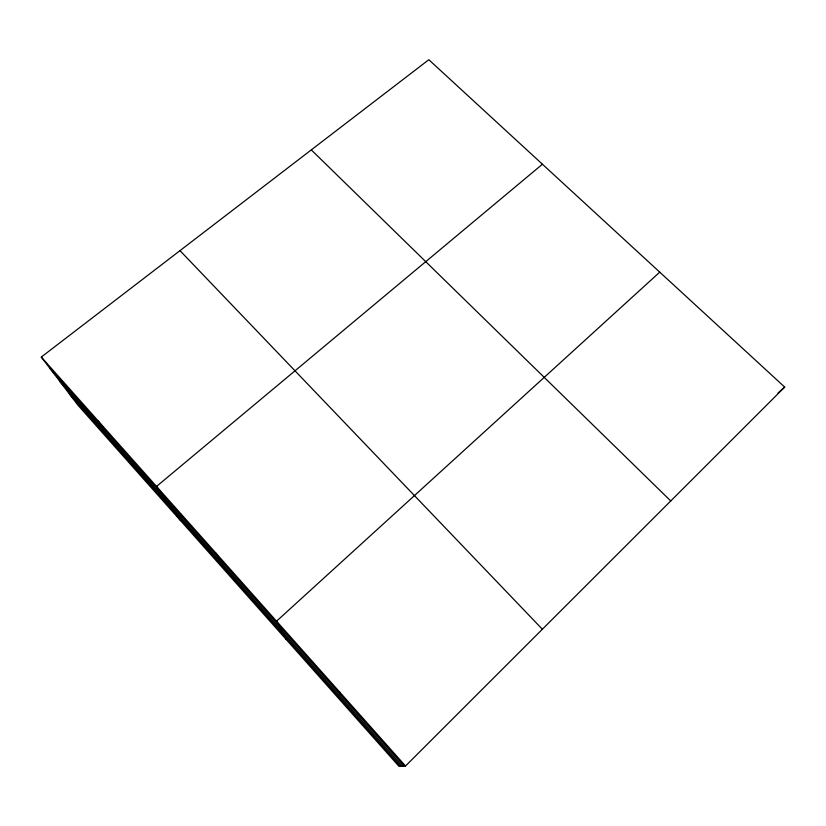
<?xml version="1.0" encoding="UTF-8"?>
<svg xmlns="http://www.w3.org/2000/svg" width="826" height="826" viewBox="0 0 826 826"><rect width="100%" height="100%" fill="white"/><g stroke="black" fill="none" stroke-linecap="round" stroke-linejoin="round"><path stroke-width="1.24" d="M405.525 765.991L784.7 387.084L428.818 59.72L41.3 357.049L78.078 405.339L398.927 766.28L405.525 765.991L41.3 357.049M659.747 272.146L276.555 621.183L286.281 639.561M778.03 393L784.7 387.084M542.424 164.229L156.537 486.431L180.502 520.576M311.299 149.888L670.753 500.948M179.985 250.639L542.372 629.247M49.859 368.293L403.966 766.053M59.792 381.333L402.179 766.136M69.363 393.899L400.476 766.208M97.902 420.61L105.036 430.274M215.483 552.615L219.479 558.82M339.858 692.26L340.291 694.521"/></g></svg>
